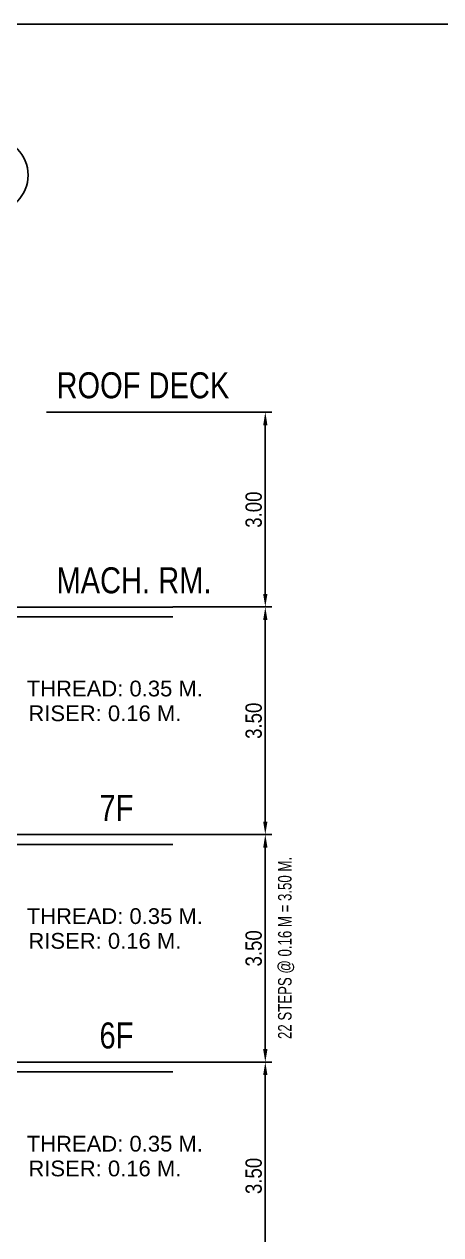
# Model space of a CAD drawing. Header units: millimetres. Extents: x 2148 to 2681, y 758 to 986.
# Drawn here: x 2555.48 to 2561.89, y 889.22 to 907.84 of the extents above; entities that cross this region are included whole.
import ezdxf

# ---------------------------------------------------------------- set-up
doc = ezdxf.new("R2010")
doc.units = ezdxf.units.MM
for name, color, linetype in [('DIM', 20, 'Continuous'), ('TLBLK', 7, 'Continuous'), ('wall', 4, 'Continuous')]:
    doc.layers.add(name, color=color, linetype=linetype)
doc.styles.add('ARIALNW', font='ARIALN.TTF')
doc.styles.get("Standard").update_dxf_attribs({"font": 'arial.ttf'})
doc.styles.add('SWISS', font='swissl.ttf')
doc.dimstyles.new('DIM 100', dxfattribs={"dimtxt": 0.2, "dimasz": 0.2, "dimexe": 0.1, "dimexo": 0, "dimgap": 0.05, "dimtad": 1, "dimzin": 0, "dimdsep": 46, "dimtxsty": 'ARIALNW', "dimcen": 0.09, "dimclrd": 6, "dimclre": 6, "dimclrt": 13, "dimadec": 0, "dimazin": 0, "dimtfac": 1, "dimtofl": 0, "dimtmove": 2, "dimatfit": 3, "dimfxl": 1, "dimtolj": 1, "dimtzin": 0, "dimarcsym": 0})

# ---------------------------------------------------------------- blocks, each defined once
blk = doc.blocks.new('*D2724')
at = {"color": 6, "lineweight": -2, "ltscale": 0.05, "transparency": 16777216}
for p, q in [((2557.767, 891.876), (2559.291, 891.876)), ((2559.191, 888.576), (2559.191, 891.676)), ((2557.767, 888.376), (2559.291, 888.376))]:
    blk.add_line(p, q, dxfattribs=at)
at = {"color": 6, "ltscale": 0.05, "transparency": 16777216}
for points in [[(2559.158, 891.676), (2559.224, 891.676), (2559.191, 891.876)], [(2559.158, 888.576), (2559.224, 888.576), (2559.191, 888.376)]]:
    blk.add_solid(points, dxfattribs=at)
at = {"layer": 'Defpoints', "color": 0, "ltscale": 0.05, "transparency": 16777216}
for p in [(2557.767, 891.876, 0), (2559.191, 891.876), (2557.767, 888.376, 0)]:
    blk.add_point(p, dxfattribs=at)
at = {"color": 13, "ltscale": 0.05, "transparency": 16777216, "insert": (2559.013, 890.126), "char_height": 0.25, "attachment_point": 5, "rotation": 90, "style": 'ARIALNW'}
blk.add_mtext('\\A1;3.50', dxfattribs=at)
blk = doc.blocks.new('*D2725')
at = {"color": 6, "lineweight": -2, "ltscale": 0.05, "transparency": 16777216}
for p, q in [((2557.767, 895.376), (2559.291, 895.376)), ((2559.191, 892.076), (2559.191, 895.176)), ((2557.767, 891.876), (2559.291, 891.876))]:
    blk.add_line(p, q, dxfattribs=at)
at = {"color": 6, "ltscale": 0.05, "transparency": 16777216}
for points in [[(2559.158, 895.176), (2559.224, 895.176), (2559.191, 895.376)], [(2559.158, 892.076), (2559.224, 892.076), (2559.191, 891.876)]]:
    blk.add_solid(points, dxfattribs=at)
at = {"layer": 'Defpoints', "color": 0, "ltscale": 0.05, "transparency": 16777216}
for p in [(2557.767, 895.376, 0), (2559.191, 895.376), (2557.767, 891.876, 0)]:
    blk.add_point(p, dxfattribs=at)
at = {"color": 13, "ltscale": 0.05, "transparency": 16777216, "insert": (2559.013, 893.626), "char_height": 0.25, "attachment_point": 5, "rotation": 90, "style": 'ARIALNW'}
blk.add_mtext('\\A1;3.50', dxfattribs=at)
blk = doc.blocks.new('*D2726')
at = {"color": 6, "lineweight": -2, "ltscale": 0.05, "transparency": 16777216}
for p, q in [((2557.767, 898.876), (2559.291, 898.876)), ((2559.191, 895.576), (2559.191, 898.676)), ((2557.767, 895.376), (2559.291, 895.376))]:
    blk.add_line(p, q, dxfattribs=at)
at = {"color": 6, "ltscale": 0.05, "transparency": 16777216}
for points in [[(2559.158, 898.676), (2559.224, 898.676), (2559.191, 898.876)], [(2559.158, 895.576), (2559.224, 895.576), (2559.191, 895.376)]]:
    blk.add_solid(points, dxfattribs=at)
at = {"layer": 'Defpoints', "color": 0, "ltscale": 0.05, "transparency": 16777216}
for p in [(2557.767, 898.876, 0), (2559.191, 898.876), (2557.767, 895.376, 0)]:
    blk.add_point(p, dxfattribs=at)
at = {"color": 13, "ltscale": 0.05, "transparency": 16777216, "insert": (2559.013, 897.126), "char_height": 0.25, "attachment_point": 5, "rotation": 90, "style": 'ARIALNW'}
blk.add_mtext('\\A1;3.50', dxfattribs=at)
blk = doc.blocks.new('*D2727')
at = {"color": 6, "lineweight": -2, "ltscale": 0.05, "transparency": 16777216}
for p, q in [((2555.827, 901.871), (2559.291, 901.871)), ((2559.191, 899.076), (2559.191, 901.671)), ((2557.767, 898.876), (2559.291, 898.876))]:
    blk.add_line(p, q, dxfattribs=at)
at = {"color": 6, "ltscale": 0.05, "transparency": 16777216}
for points in [[(2559.158, 901.671), (2559.224, 901.671), (2559.191, 901.871)], [(2559.158, 899.076), (2559.224, 899.076), (2559.191, 898.876)]]:
    blk.add_solid(points, dxfattribs=at)
at = {"layer": 'Defpoints', "color": 0, "ltscale": 0.05, "transparency": 16777216}
for p in [(2555.827, 901.871, 0), (2559.191, 901.871), (2557.767, 898.876, 0)]:
    blk.add_point(p, dxfattribs=at)
at = {"color": 13, "ltscale": 0.05, "transparency": 16777216, "insert": (2559.013, 900.373), "char_height": 0.25, "attachment_point": 5, "rotation": 90, "style": 'ARIALNW'}
blk.add_mtext('\\A1;3.00', dxfattribs=at)
blk = doc.blocks.new('A$C1DB67A09')
at = {"layer": 'wall', "color": 16, "linetype": 'ByBlock', "ltscale": 1.5, "elevation": 0}
blk.add_lwpolyline([(9.492, -81.28), (106.692, -81.28), (106.692, -9.48), (9.492, -9.48)], close=True, dxfattribs=at)

msp = doc.modelspace()

# ---------------------------------------------------------------- linework, layer by layer
at = {"ltscale": 0.05}
for p, q in [((2554.7607833, 898.8756158, 0), (2557.7667627, 898.8756158, 0.0000001)), ((2554.640588, 898.7256158, 0.0000001), (2557.7667627, 898.7256158, 0.0000001)), ((2554.7632573, 895.3756158, 0), (2557.7667627, 895.3756158, 0.0000001)), ((2554.7632573, 895.2256158, 0), (2557.7667627, 895.2256158, 0.0000001)), ((2554.7607833, 891.8756158, 0), (2557.7667627, 891.8756158, 0.0000001)), ((2554.7607833, 891.7256158, 0), (2557.7667627, 891.7256158, 0.0000001))]:
    msp.add_line(p, q, dxfattribs=at)
msp.add_circle((2554.980471, 905.5177513, 0), 0.5634965)

# ---------------------------------------------------------------- block references
at = {"layer": 'DIM', "color": 8}
msp.add_blockref('A$C1DB67A09', (2470.958248, 917.3189005), dxfattribs=at)

# ---------------------------------------------------------------- texts
at = {"char_height": 0.4, "attachment_point": 1}
for s, insert, width in [('{\\fSwis721 BdOul BT|b0|i0|c0|p82;\\W0.8;ROOF DECK}', (2555.9798266, 902.4858567, 0), 2.950052546), ('{\\fSwis721 BdOul BT|b0|i0|c0|p82;\\W0.8;MACH. RM.}', (2555.9798266, 899.4863082, 0), 2.950052546), ('{\\fSwis721 BdOul BT|b0|i0|c0|p82;\\W0.8;7F}', (2556.6408582, 895.9863082, 0), 0.28), ('{\\fSwis721 BdOul BT|b0|i0|c0|p82;\\W0.8;6F}', (2556.6408582, 892.4863082, 0), 0.28)]:
    msp.add_mtext(s, dxfattribs=dict(at, insert=insert, width=width))
at = {"layer": 'TLBLK', "color": 7, "char_height": 0.242437583, "width": 5.279969108, "attachment_point": 5, "style": 'SWISS'}
for s, insert in [('THREAD: 0.35 M.', (2556.8767451, 897.6202774, 0)), ('RISER: 0.16 M.', (2556.7239711, 897.2396443, 0)), ('THREAD: 0.35 M.', (2556.8767451, 894.1202774, 0)), ('RISER: 0.16 M.', (2556.7239711, 893.7396443, 0)), ('THREAD: 0.35 M.', (2556.8767451, 890.6202774, 0)), ('RISER: 0.16 M.', (2556.7239711, 890.2396443, 0))]:
    msp.add_mtext(s, dxfattribs=dict(at, insert=insert))
at = {"layer": 'TLBLK', "color": 7, "insert": (2559.5114196, 893.6322562, 0), "char_height": 0.208, "width": 8.634551958, "attachment_point": 5, "rotation": 90}
msp.add_mtext('{\\W0.7;22 STEPS @ 0.16 M = 3.50 M.}', dxfattribs=at)

# ---------------------------------------------------------------- dimensions: what is measured, and where the dimension line sits
at = {"ltscale": 0.05}
for base, p1, p2, picture, middle in [((2559.190954, 901.8711389, 0), (2557.7667627, 898.8756158, 0.0000001), (2555.8273506, 901.8711389, 0.0000001), '*D2727', (2559.0133107, 900.3733773, 0)), ((2559.190954, 898.8756158, 0), (2557.7667627, 895.3756158, 0.0000001), (2557.7667627, 898.8756158, 0.0000001), '*D2726', (2559.0133107, 897.1256158, 0)), ((2559.190954, 895.3756158, 0), (2557.7667627, 891.8756158, 0.0000001), (2557.7667627, 895.3756158, 0.0000001), '*D2725', (2559.0133107, 893.6256158, 0)), ((2559.190954, 891.8756158, 0), (2557.7667627, 888.3756158, 0.0000001), (2557.7667627, 891.8756158, 0.0000001), '*D2724', (2559.0133107, 890.1256158, 0))]:
    dim = msp.add_linear_dim(base=base, p1=p1, p2=p2, angle=90, dimstyle='DIM 100', override={"dimtxt": 0.25}, dxfattribs=at)
    dim.commit()
    dim.dimension.update_dxf_attribs({"geometry": picture, "text_midpoint": middle})

doc.saveas('drawing.dxf')
